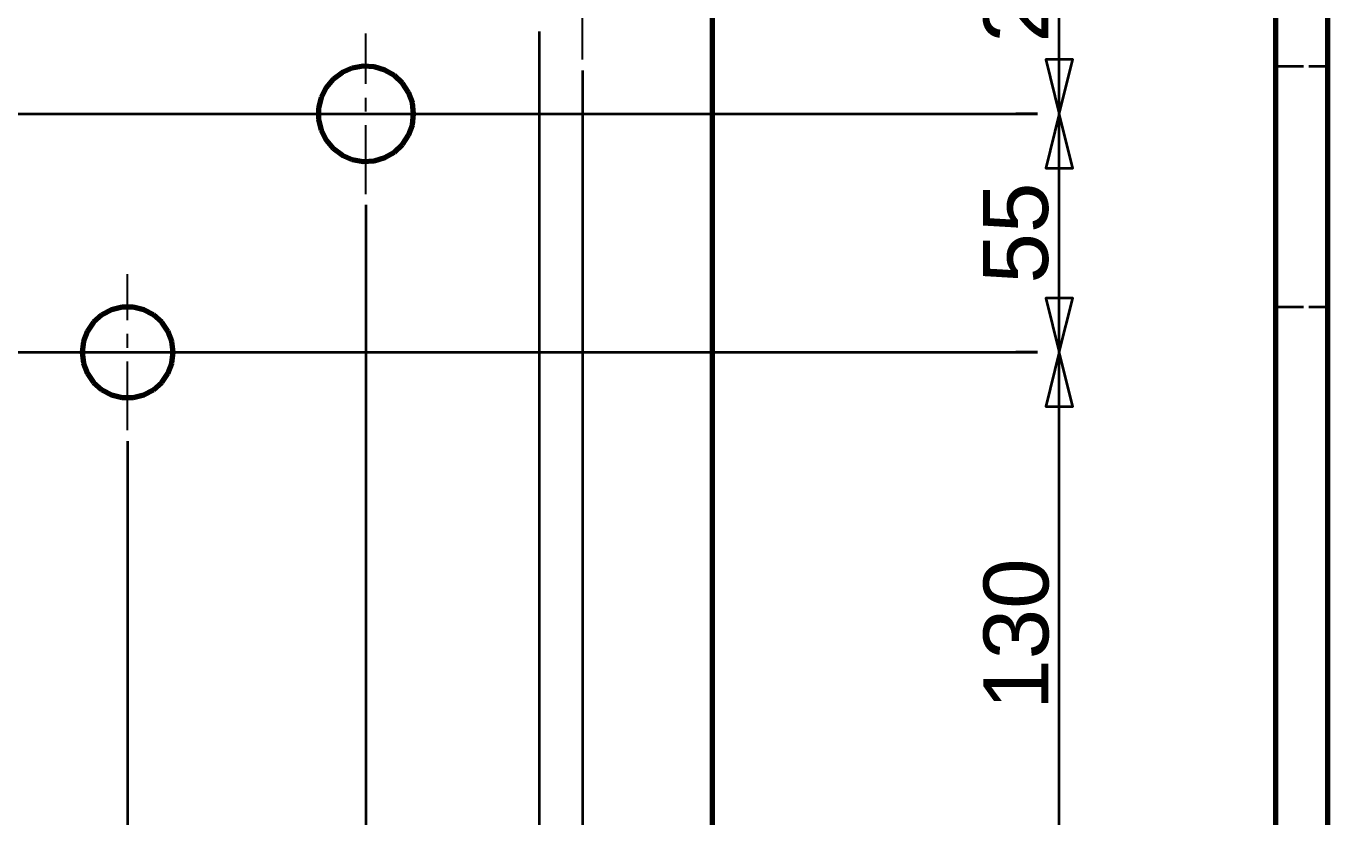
# Model space of a CAD drawing. Header units: millimetres. Extents: x 0 to 420, y 0 to 297.
# Drawn here: x 113.3 to 173.4, y 208.6 to 245.1 of the extents above; entities that cross this region are included whole.
import ezdxf
from ezdxf.enums import TextEntityAlignment as Align

# ---------------------------------------------------------------- set-up
doc = ezdxf.new("R2010")
doc.units = ezdxf.units.MM
doc.linetypes.add('CENTER', pattern=[5.08, 3.175, -0.635, 0.635, -0.635])
doc.linetypes.add('DASHED', pattern=[1.524, 1.27, -0.254])
doc.styles.add('GOST', font='Arial')

msp = doc.modelspace()

# ---------------------------------------------------------------- linework, layer by layer
at = {"color": 4, "linetype": 'CENTER', "lineweight": 25}
for p, q in [((139, 243.5), (139, 258.5)), ((129, 237.3), (129, 244.7)), ((125.3, 241), (132.7, 241)), ((118, 226.4), (118, 233.6)), ((114.4, 230), (121.6, 230))]:
    msp.add_line(p, q, dxfattribs=at)
at = {"color": 7, "lineweight": 35}
for p, q in [((161, 241), (161, 257)), ((137, 244.8), (137, 162)), ((139, 243), (139, 162)), ((85.2, 241), (160, 241)), ((133.2, 241), (160, 241)), ((160, 241), (159, 241)), ((160, 241), (159, 241)), ((161, 230), (161, 241)), ((129, 236.8), (129, 162)), ((96.1, 230), (160, 230)), ((122.1, 230), (160, 230)), ((160, 230), (159, 230)), ((160, 230), (159, 230)), ((161, 204), (161, 230)), ((118, 225.9), (118, 162))]:
    msp.add_line(p, q, dxfattribs=at)
at = {"color": 1, "lineweight": 70}
for p, q in [((145, 183), (145, 251)), ((171, 183), (171, 251)), ((173.4, 183), (173.4, 251)), ((127.9, 242.905), (127.49, 242.6)), ((128.369, 243.108), (127.9, 242.905)), ((128.872, 243.196), (128.369, 243.108)), ((129.382, 243.167), (128.872, 243.196)), ((129.871, 243.02), (129.382, 243.167)), ((130.314, 242.765), (129.871, 243.02)), ((130.685, 242.414), (130.314, 242.765)), ((127.162, 242.209), (126.933, 241.752)), ((127.49, 242.6), (127.162, 242.209)), ((130.966, 241.987), (130.685, 242.414)), ((126.933, 241.752), (126.815, 241.255)), ((131.141, 241.507), (130.966, 241.987)), ((126.815, 241.255), (126.815, 240.745)), ((131.2, 241), (131.141, 241.507)), ((131.141, 240.493), (131.2, 241)), ((126.815, 240.745), (126.933, 240.248)), ((130.966, 240.013), (131.141, 240.493)), ((126.933, 240.248), (127.162, 239.791)), ((127.162, 239.791), (127.49, 239.4)), ((130.685, 239.586), (130.966, 240.013)), ((127.49, 239.4), (127.9, 239.095)), ((129.871, 238.98), (130.314, 239.235)), ((130.314, 239.235), (130.685, 239.586)), ((127.9, 239.095), (128.369, 238.892)), ((128.369, 238.892), (128.872, 238.804)), ((128.872, 238.804), (129.382, 238.833)), ((129.382, 238.833), (129.871, 238.98)), ((117.255, 231.964), (116.807, 231.728)), ((117.747, 232.085), (117.255, 231.964)), ((118.253, 232.085), (117.747, 232.085)), ((118.745, 231.964), (118.253, 232.085)), ((119.193, 231.728), (118.745, 231.964)), ((116.428, 231.393), (116.141, 230.976)), ((116.807, 231.728), (116.428, 231.393)), ((119.572, 231.393), (119.193, 231.728)), ((119.859, 230.976), (119.572, 231.393)), ((116.141, 230.976), (115.961, 230.503)), ((120.039, 230.503), (119.859, 230.976)), ((115.961, 230.503), (115.9, 230)), ((120.1, 230), (120.039, 230.503)), ((115.9, 230), (115.961, 229.497)), ((120.039, 229.497), (120.1, 230)), ((115.961, 229.497), (116.141, 229.024)), ((116.141, 229.024), (116.428, 228.607)), ((119.572, 228.607), (119.859, 229.024)), ((119.859, 229.024), (120.039, 229.497)), ((116.428, 228.607), (116.807, 228.272)), ((119.193, 228.272), (119.572, 228.607)), ((116.807, 228.272), (117.255, 228.036)), ((117.255, 228.036), (117.747, 227.915)), ((117.747, 227.915), (118.253, 227.915)), ((118.253, 227.915), (118.745, 228.036)), ((118.745, 228.036), (119.193, 228.272))]:
    msp.add_line(p, q, dxfattribs=at)
at = {"color": 5, "linetype": 'DASHED', "lineweight": 35}
for p, q in [((145, 183), (145, 251)), ((171, 251), (171, 183)), ((173.4, 251), (173.4, 183)), ((127.49, 242.6), (127.9, 242.905)), ((127.9, 242.905), (128.369, 243.108)), ((128.369, 243.108), (128.872, 243.196)), ((128.872, 243.196), (129.382, 243.167)), ((129.382, 243.167), (129.871, 243.02)), ((129.871, 243.02), (130.314, 242.765)), ((130.314, 242.765), (130.685, 242.414)), ((171, 243.2), (173.4, 243.2)), ((171, 243.2), (171, 243.145)), ((171, 243.145), (171, 243.2)), ((171, 243.186), (171, 243.2)), ((171, 243.2), (171, 243.145)), ((171, 243.145), (171, 243.186)), ((171, 243.145), (171, 242.982)), ((171, 242.982), (171, 243.145)), ((171, 243.077), (171, 243.145)), ((171, 243.145), (171, 242.982)), ((171, 242.982), (171, 243.077)), ((171, 242.982), (171, 242.72)), ((171, 242.72), (171, 242.982)), ((171, 242.863), (171, 242.982)), ((171, 242.982), (171, 242.72)), ((171, 242.72), (171, 242.863)), ((173.4, 243.2), (173.4, 243.145)), ((173.4, 243.145), (173.4, 243.2)), ((173.4, 243.145), (173.4, 243.2)), ((173.4, 243.2), (173.4, 243.186)), ((173.4, 243.186), (173.4, 243.145)), ((173.4, 243.145), (173.4, 242.982)), ((173.4, 242.982), (173.4, 243.145)), ((173.4, 242.982), (173.4, 243.145)), ((173.4, 243.145), (173.4, 243.077)), ((173.4, 243.077), (173.4, 242.982)), ((173.4, 242.982), (173.4, 242.72)), ((173.4, 242.72), (173.4, 242.982)), ((173.4, 242.72), (173.4, 242.982)), ((173.4, 242.982), (173.4, 242.863)), ((173.4, 242.863), (173.4, 242.72)), ((126.933, 241.752), (127.162, 242.209)), ((127.162, 242.209), (127.49, 242.6)), ((130.685, 242.414), (130.966, 241.987)), ((171, 242.72), (171, 242.372)), ((171, 242.372), (171, 242.72)), ((171, 242.556), (171, 242.72)), ((171, 242.72), (171, 242.372)), ((171, 242.372), (171, 242.556)), ((171, 242.372), (171, 241.955)), ((171, 241.955), (171, 242.372)), ((171, 242.17), (171, 242.372)), ((171, 242.372), (171, 241.955)), ((171, 241.955), (171, 242.17)), ((173.4, 242.72), (173.4, 242.372)), ((173.4, 242.372), (173.4, 242.72)), ((173.4, 242.372), (173.4, 242.72)), ((173.4, 242.72), (173.4, 242.556)), ((173.4, 242.556), (173.4, 242.372)), ((173.4, 242.372), (173.4, 241.955)), ((173.4, 241.955), (173.4, 242.372)), ((173.4, 241.955), (173.4, 242.372)), ((173.4, 242.372), (173.4, 242.17)), ((173.4, 242.17), (173.4, 241.955)), ((126.815, 241.255), (126.933, 241.752)), ((130.966, 241.987), (131.141, 241.507)), ((171, 241.955), (171, 241.49)), ((171, 241.49), (171, 241.955)), ((171, 241.727), (171, 241.955)), ((171, 241.955), (171, 241.49)), ((171, 241.49), (171, 241.727)), ((173.4, 241.955), (173.4, 241.49)), ((173.4, 241.49), (173.4, 241.955)), ((173.4, 241.49), (173.4, 241.955)), ((173.4, 241.955), (173.4, 241.727)), ((173.4, 241.727), (173.4, 241.49)), ((126.815, 240.745), (126.815, 241.255)), ((131.141, 241.507), (131.2, 241)), ((131.2, 241), (131.141, 240.493)), ((171, 241.49), (171, 241)), ((171, 241), (171, 241.49)), ((171, 241.246), (171, 241.49)), ((171, 241.49), (171, 241)), ((171, 241), (171, 241.246)), ((171, 241), (171, 240.51)), ((171, 240.51), (171, 241)), ((171, 241), (171, 240.51)), ((171, 240.754), (171, 241)), ((173.4, 241.49), (173.4, 241)), ((173.4, 241), (173.4, 241.49)), ((173.4, 241), (173.4, 241.49)), ((173.4, 241.49), (173.4, 241.246)), ((173.4, 241.246), (173.4, 241)), ((173.4, 241), (173.4, 240.51)), ((173.4, 240.51), (173.4, 241)), ((173.4, 241), (173.4, 240.754)), ((173.4, 240.51), (173.4, 241)), ((126.933, 240.248), (126.815, 240.745)), ((131.141, 240.493), (130.966, 240.013)), ((171, 240.51), (171, 240.754)), ((171, 240.51), (171, 240.045)), ((171, 240.045), (171, 240.51)), ((171, 240.51), (171, 240.045)), ((171, 240.273), (171, 240.51)), ((173.4, 240.754), (173.4, 240.51)), ((173.4, 240.51), (173.4, 240.045)), ((173.4, 240.045), (173.4, 240.51)), ((173.4, 240.51), (173.4, 240.273)), ((173.4, 240.045), (173.4, 240.51)), ((127.162, 239.791), (126.933, 240.248)), ((127.49, 239.4), (127.162, 239.791)), ((130.966, 240.013), (130.685, 239.586)), ((171, 240.045), (171, 240.273)), ((171, 240.045), (171, 239.628)), ((171, 239.628), (171, 240.045)), ((171, 240.045), (171, 239.628)), ((171, 239.83), (171, 240.045)), ((171, 239.628), (171, 239.83)), ((173.4, 240.273), (173.4, 240.045)), ((173.4, 240.045), (173.4, 239.628)), ((173.4, 239.628), (173.4, 240.045)), ((173.4, 240.045), (173.4, 239.83)), ((173.4, 239.628), (173.4, 240.045)), ((173.4, 239.83), (173.4, 239.628)), ((127.9, 239.095), (127.49, 239.4)), ((130.314, 239.235), (129.871, 238.98)), ((130.685, 239.586), (130.314, 239.235)), ((171, 239.628), (171, 239.28)), ((171, 239.28), (171, 239.628)), ((171, 239.628), (171, 239.28)), ((171, 239.444), (171, 239.628)), ((171, 239.28), (171, 239.444)), ((171, 239.28), (171, 239.018)), ((171, 239.018), (171, 239.28)), ((171, 239.28), (171, 239.018)), ((171, 239.137), (171, 239.28)), ((173.4, 239.628), (173.4, 239.28)), ((173.4, 239.28), (173.4, 239.628)), ((173.4, 239.628), (173.4, 239.444)), ((173.4, 239.28), (173.4, 239.628)), ((173.4, 239.444), (173.4, 239.28)), ((173.4, 239.28), (173.4, 239.018)), ((173.4, 239.018), (173.4, 239.28)), ((173.4, 239.28), (173.4, 239.137)), ((173.4, 239.018), (173.4, 239.28)), ((128.369, 238.892), (127.9, 239.095)), ((128.872, 238.804), (128.369, 238.892)), ((129.382, 238.833), (128.872, 238.804)), ((129.871, 238.98), (129.382, 238.833)), ((171, 239.018), (171, 239.137)), ((171, 239.018), (171, 238.855)), ((171, 238.855), (171, 239.018)), ((171, 239.018), (171, 238.855)), ((171, 238.923), (171, 239.018)), ((171, 238.855), (171, 238.923)), ((171, 238.855), (171, 238.8)), ((171, 238.8), (171, 238.855)), ((171, 238.855), (171, 238.8)), ((171, 238.814), (171, 238.855)), ((171, 238.8), (171, 238.814)), ((173.4, 239.137), (173.4, 239.018)), ((173.4, 239.018), (173.4, 238.855)), ((173.4, 238.855), (173.4, 239.018)), ((173.4, 239.018), (173.4, 238.923)), ((173.4, 238.855), (173.4, 239.018)), ((173.4, 238.923), (173.4, 238.855)), ((173.4, 238.855), (173.4, 238.8)), ((173.4, 238.8), (173.4, 238.855)), ((173.4, 238.855), (173.4, 238.814)), ((173.4, 238.8), (173.4, 238.855)), ((173.4, 238.814), (173.4, 238.8)), ((116.807, 231.728), (117.255, 231.964)), ((117.255, 231.964), (117.747, 232.085)), ((117.747, 232.085), (118.253, 232.085)), ((118.253, 232.085), (118.745, 231.964)), ((118.745, 231.964), (119.193, 231.728)), ((171, 232.1), (173.4, 232.1)), ((171, 232.1), (171, 232.047)), ((171, 232.047), (171, 232.1)), ((171, 232.087), (171, 232.1)), ((171, 232.1), (171, 232.047)), ((171, 232.047), (171, 232.087)), ((171, 232.047), (171, 231.892)), ((171, 231.892), (171, 232.047)), ((171, 231.982), (171, 232.047)), ((171, 232.047), (171, 231.892)), ((171, 231.892), (171, 231.982)), ((173.4, 232.1), (173.4, 232.047)), ((173.4, 232.047), (173.4, 232.1)), ((173.4, 232.047), (173.4, 232.1)), ((173.4, 232.1), (173.4, 232.087)), ((173.4, 232.087), (173.4, 232.047)), ((173.4, 232.047), (173.4, 231.892)), ((173.4, 231.892), (173.4, 232.047)), ((173.4, 231.892), (173.4, 232.047)), ((173.4, 232.047), (173.4, 231.982)), ((173.4, 231.982), (173.4, 231.892)), ((116.141, 230.976), (116.428, 231.393)), ((116.428, 231.393), (116.807, 231.728)), ((119.193, 231.728), (119.572, 231.393)), ((119.572, 231.393), (119.859, 230.976)), ((171, 231.892), (171, 231.642)), ((171, 231.642), (171, 231.892)), ((171, 231.778), (171, 231.892)), ((171, 231.892), (171, 231.642)), ((171, 231.642), (171, 231.778)), ((171, 231.642), (171, 231.309)), ((171, 231.309), (171, 231.642)), ((171, 231.485), (171, 231.642)), ((171, 231.642), (171, 231.309)), ((171, 231.309), (171, 231.485)), ((173.4, 231.892), (173.4, 231.642)), ((173.4, 231.642), (173.4, 231.892)), ((173.4, 231.642), (173.4, 231.892)), ((173.4, 231.892), (173.4, 231.778)), ((173.4, 231.778), (173.4, 231.642)), ((173.4, 231.642), (173.4, 231.309)), ((173.4, 231.309), (173.4, 231.642)), ((173.4, 231.309), (173.4, 231.642)), ((173.4, 231.642), (173.4, 231.485)), ((173.4, 231.485), (173.4, 231.309)), ((115.961, 230.503), (116.141, 230.976)), ((119.859, 230.976), (120.039, 230.503)), ((171, 231.309), (171, 230.911)), ((171, 230.911), (171, 231.309)), ((171, 231.117), (171, 231.309)), ((171, 231.309), (171, 230.911)), ((171, 230.911), (171, 231.117)), ((171, 230.911), (171, 230.467)), ((171, 230.467), (171, 230.911)), ((171, 230.694), (171, 230.911)), ((171, 230.911), (171, 230.467)), ((173.4, 231.309), (173.4, 230.911)), ((173.4, 230.911), (173.4, 231.309)), ((173.4, 230.911), (173.4, 231.309)), ((173.4, 231.309), (173.4, 231.117)), ((173.4, 231.117), (173.4, 230.911)), ((173.4, 230.911), (173.4, 230.467)), ((173.4, 230.467), (173.4, 230.911)), ((173.4, 230.467), (173.4, 230.911)), ((173.4, 230.911), (173.4, 230.694)), ((115.9, 230), (115.961, 230.503)), ((120.039, 230.503), (120.1, 230)), ((171, 230.467), (171, 230.694)), ((171, 230.467), (171, 230)), ((171, 230), (171, 230.467)), ((171, 230.235), (171, 230.467)), ((171, 230.467), (171, 230)), ((171, 230), (171, 230.235)), ((173.4, 230.694), (173.4, 230.467)), ((173.4, 230.467), (173.4, 230)), ((173.4, 230), (173.4, 230.467)), ((173.4, 230), (173.4, 230.467)), ((173.4, 230.467), (173.4, 230.235)), ((173.4, 230.235), (173.4, 230)), ((115.961, 229.497), (115.9, 230)), ((120.1, 230), (120.039, 229.497)), ((171, 230), (171, 229.533)), ((171, 229.533), (171, 230)), ((171, 230), (171, 229.533)), ((171, 229.765), (171, 230)), ((171, 229.533), (171, 229.765)), ((173.4, 230), (173.4, 229.533)), ((173.4, 229.533), (173.4, 230)), ((173.4, 230), (173.4, 229.765)), ((173.4, 229.533), (173.4, 230)), ((173.4, 229.765), (173.4, 229.533)), ((116.141, 229.024), (115.961, 229.497)), ((116.428, 228.607), (116.141, 229.024)), ((119.859, 229.024), (119.572, 228.607)), ((120.039, 229.497), (119.859, 229.024)), ((171, 229.533), (171, 229.089)), ((171, 229.089), (171, 229.533)), ((171, 229.533), (171, 229.089)), ((171, 229.306), (171, 229.533)), ((171, 229.089), (171, 229.306)), ((171, 229.089), (171, 228.691)), ((171, 228.691), (171, 229.089)), ((171, 229.089), (171, 228.691)), ((171, 228.883), (171, 229.089)), ((173.4, 229.533), (173.4, 229.089)), ((173.4, 229.089), (173.4, 229.533)), ((173.4, 229.533), (173.4, 229.306)), ((173.4, 229.089), (173.4, 229.533)), ((173.4, 229.306), (173.4, 229.089)), ((173.4, 229.089), (173.4, 228.691)), ((173.4, 228.691), (173.4, 229.089)), ((173.4, 229.089), (173.4, 228.883)), ((173.4, 228.691), (173.4, 229.089)), ((116.807, 228.272), (116.428, 228.607)), ((119.572, 228.607), (119.193, 228.272)), ((171, 228.691), (171, 228.883)), ((171, 228.691), (171, 228.358)), ((171, 228.358), (171, 228.691)), ((171, 228.691), (171, 228.358)), ((171, 228.515), (171, 228.691)), ((171, 228.358), (171, 228.515)), ((171, 228.358), (171, 228.108)), ((171, 228.108), (171, 228.358)), ((171, 228.358), (171, 228.108)), ((171, 228.222), (171, 228.358)), ((173.4, 228.883), (173.4, 228.691)), ((173.4, 228.691), (173.4, 228.358)), ((173.4, 228.358), (173.4, 228.691)), ((173.4, 228.691), (173.4, 228.515)), ((173.4, 228.358), (173.4, 228.691)), ((173.4, 228.515), (173.4, 228.358)), ((173.4, 228.358), (173.4, 228.108)), ((173.4, 228.108), (173.4, 228.358)), ((173.4, 228.358), (173.4, 228.222)), ((173.4, 228.108), (173.4, 228.358)), ((117.255, 228.036), (116.807, 228.272)), ((117.747, 227.915), (117.255, 228.036)), ((118.253, 227.915), (117.747, 227.915)), ((118.745, 228.036), (118.253, 227.915)), ((119.193, 228.272), (118.745, 228.036)), ((171, 228.108), (171, 228.222)), ((171, 228.108), (171, 227.953)), ((171, 227.953), (171, 228.108)), ((171, 228.108), (171, 227.953)), ((171, 228.018), (171, 228.108)), ((171, 227.953), (171, 228.018)), ((171, 227.953), (171, 227.9)), ((171, 227.9), (171, 227.953)), ((171, 227.953), (171, 227.9)), ((171, 227.913), (171, 227.953)), ((171, 227.9), (171, 227.913)), ((173.4, 228.222), (173.4, 228.108)), ((173.4, 228.108), (173.4, 227.953)), ((173.4, 227.953), (173.4, 228.108)), ((173.4, 228.108), (173.4, 228.018)), ((173.4, 227.953), (173.4, 228.108)), ((173.4, 228.018), (173.4, 227.953)), ((173.4, 227.953), (173.4, 227.9)), ((173.4, 227.9), (173.4, 227.953)), ((173.4, 227.953), (173.4, 227.913)), ((173.4, 227.9), (173.4, 227.953)), ((173.4, 227.913), (173.4, 227.9))]:
    msp.add_line(p, q, dxfattribs=at)
at = {"color": 7, "lineweight": 35}
for points in [[(161, 241), (161.625, 243.5), (160.375, 243.5)], [(161, 241), (160.375, 238.5), (161.625, 238.5)], [(161, 230), (161.625, 232.5), (160.375, 232.5)], [(161, 230), (160.375, 227.5), (161.625, 227.5)]]:
    msp.add_lwpolyline(points, close=True, dxfattribs=at)

# ---------------------------------------------------------------- texts
at = {"color": 7, "style": 'GOST'}
for s, p in [('2×40', (159, 249)), ('55', (159, 235.5)), ('130', (159, 217))]:
    msp.add_text(s, height=3, rotation=90, dxfattribs=at).set_placement(p, align=Align.MIDDLE)

doc.saveas('drawing.dxf')
